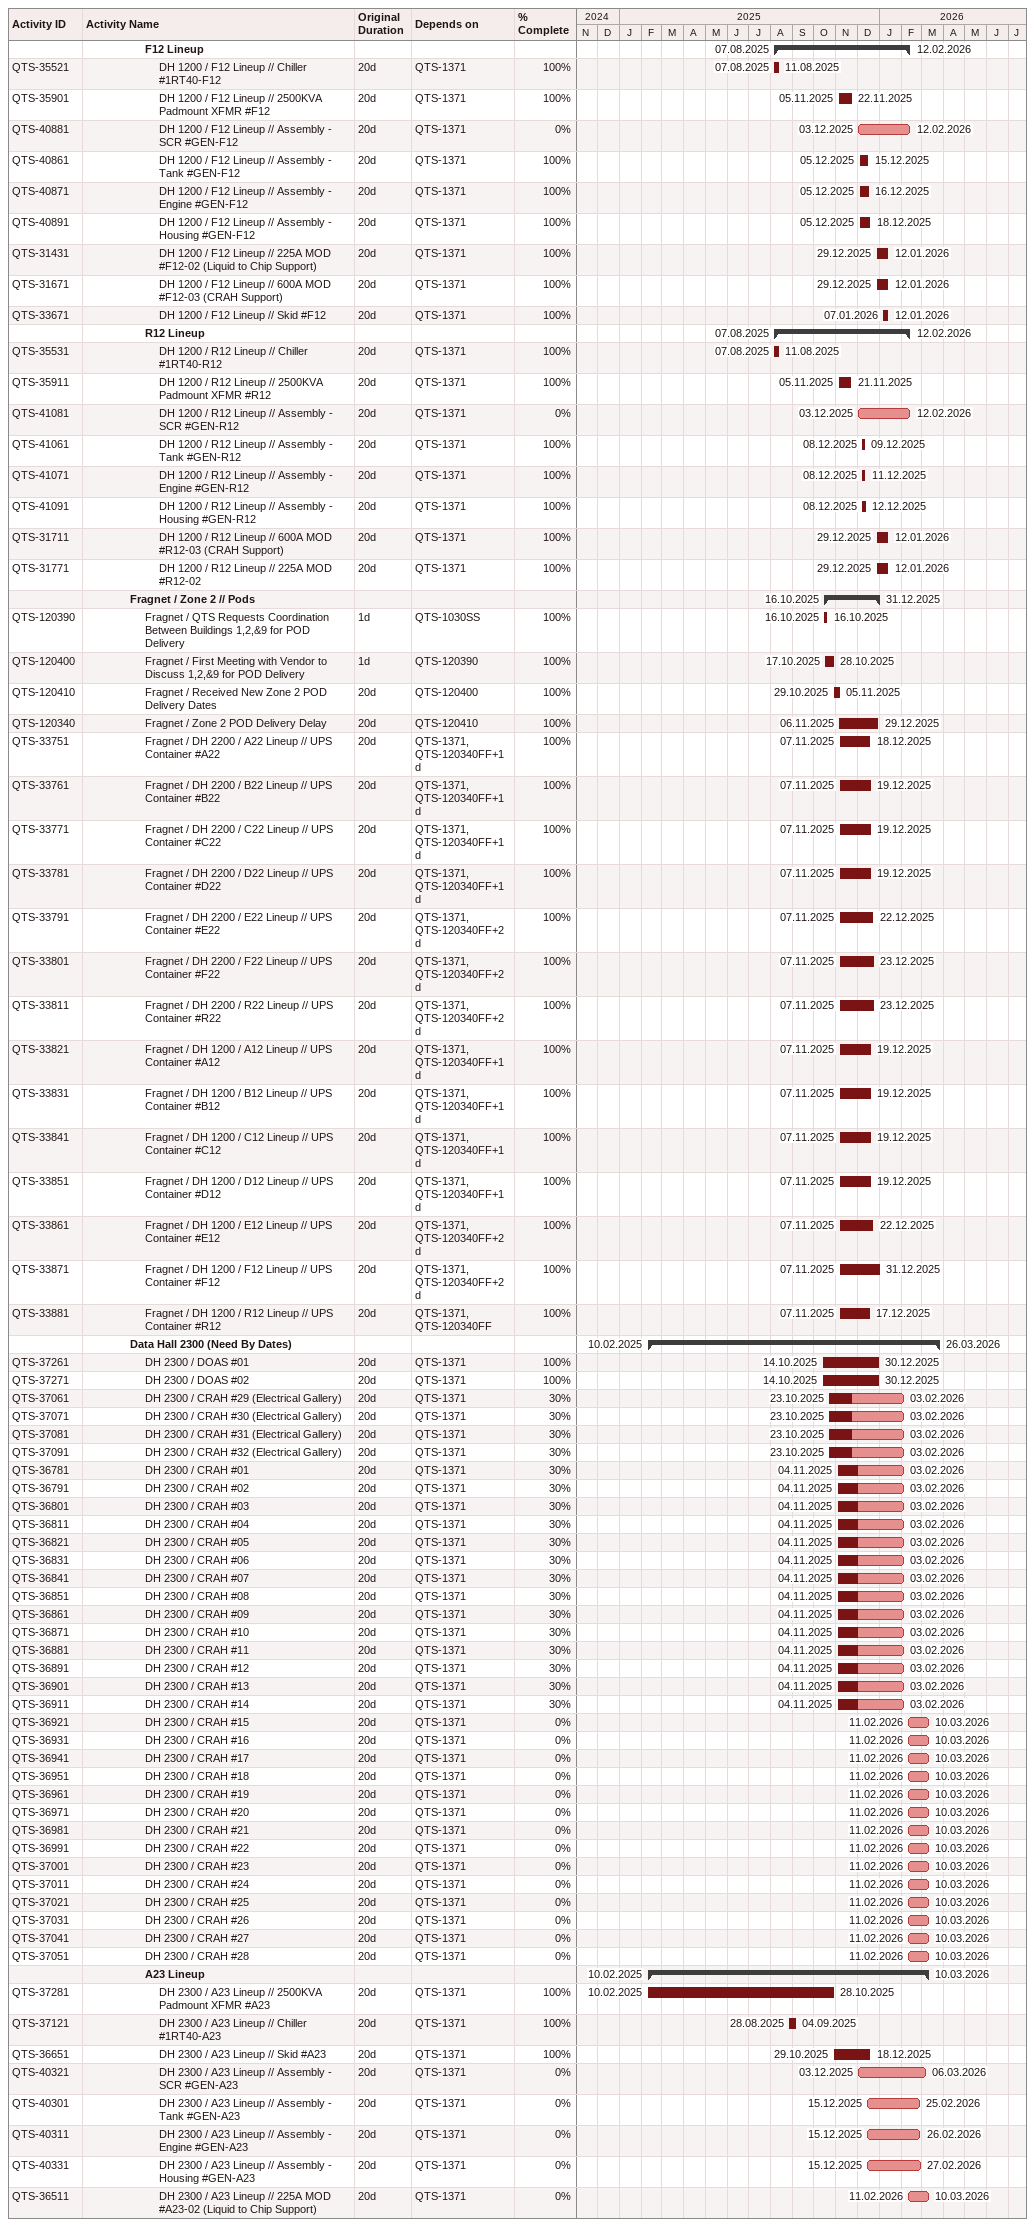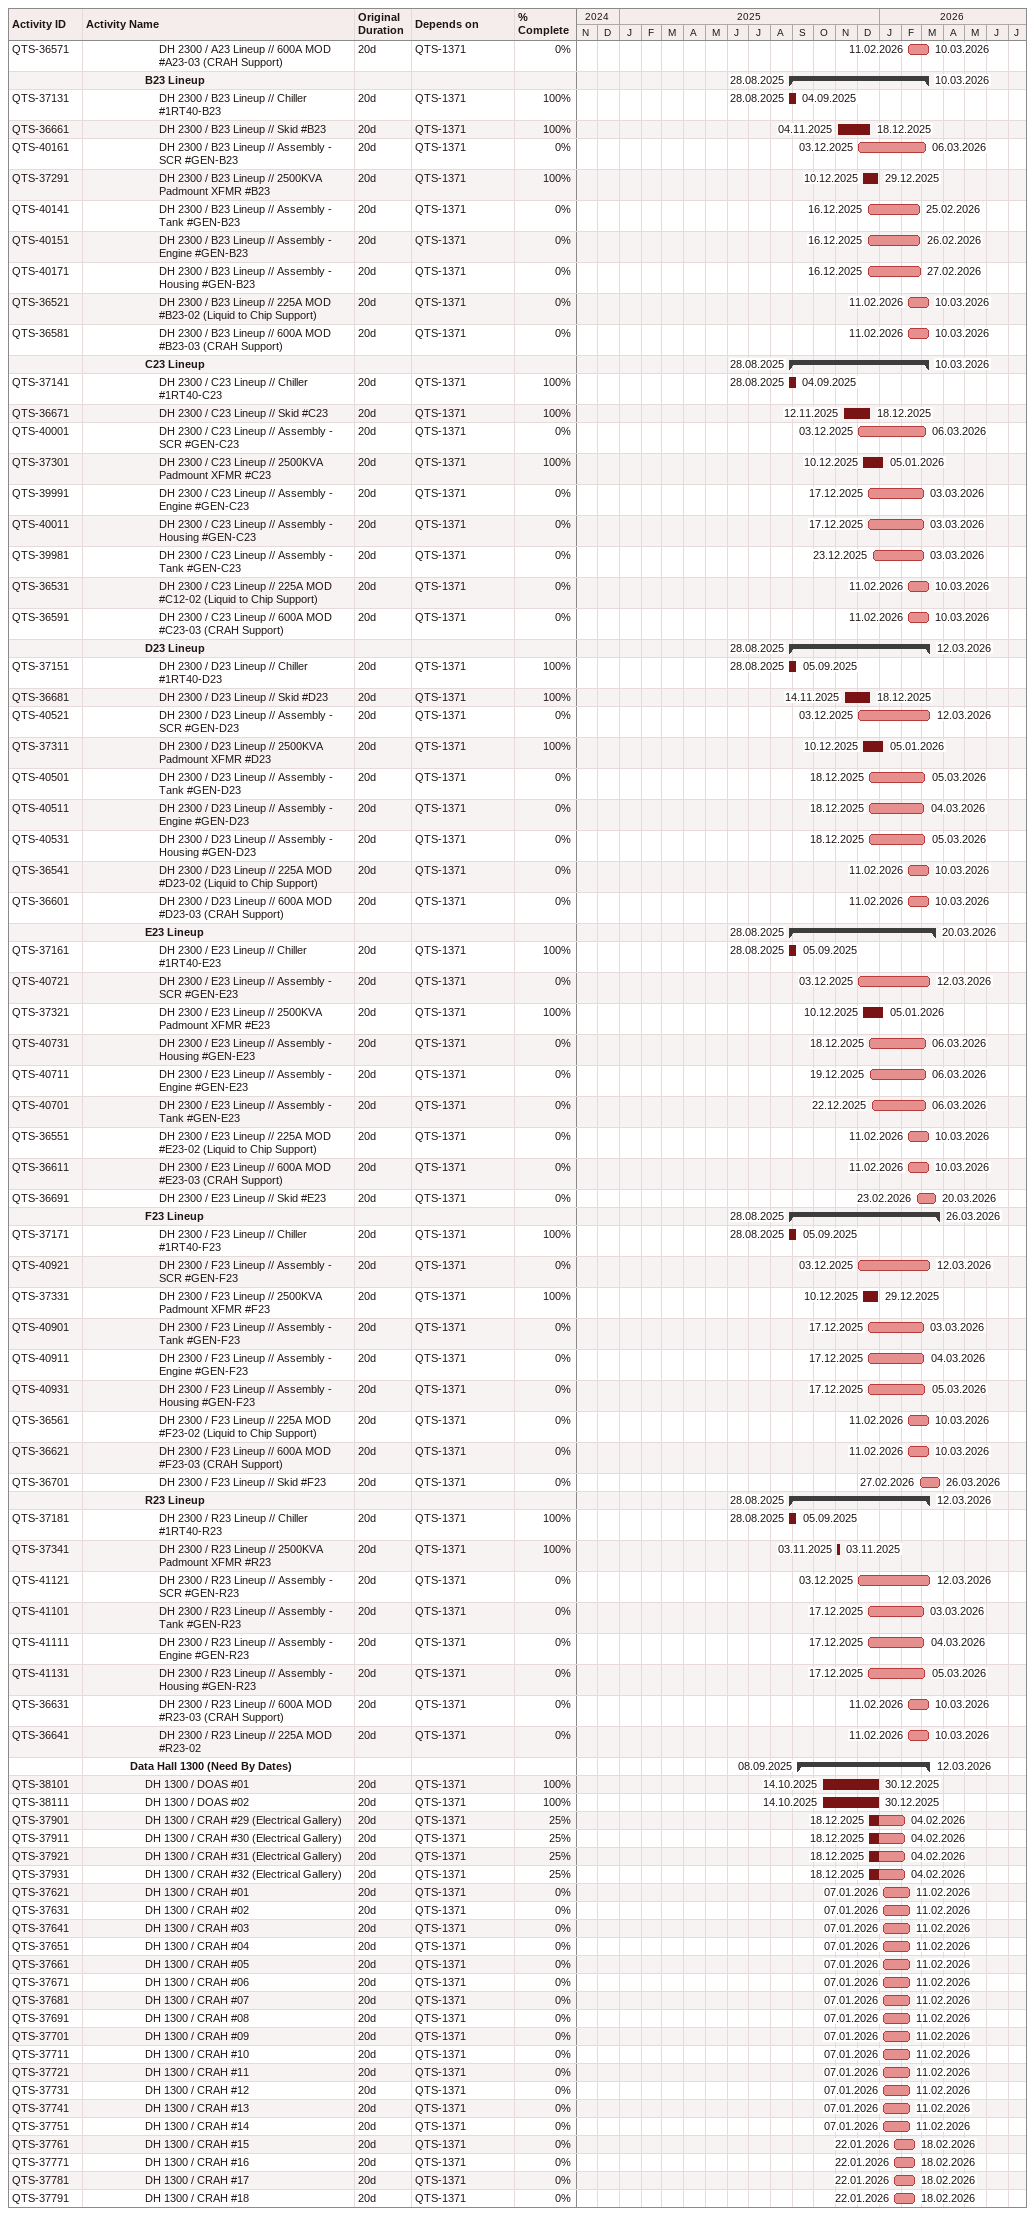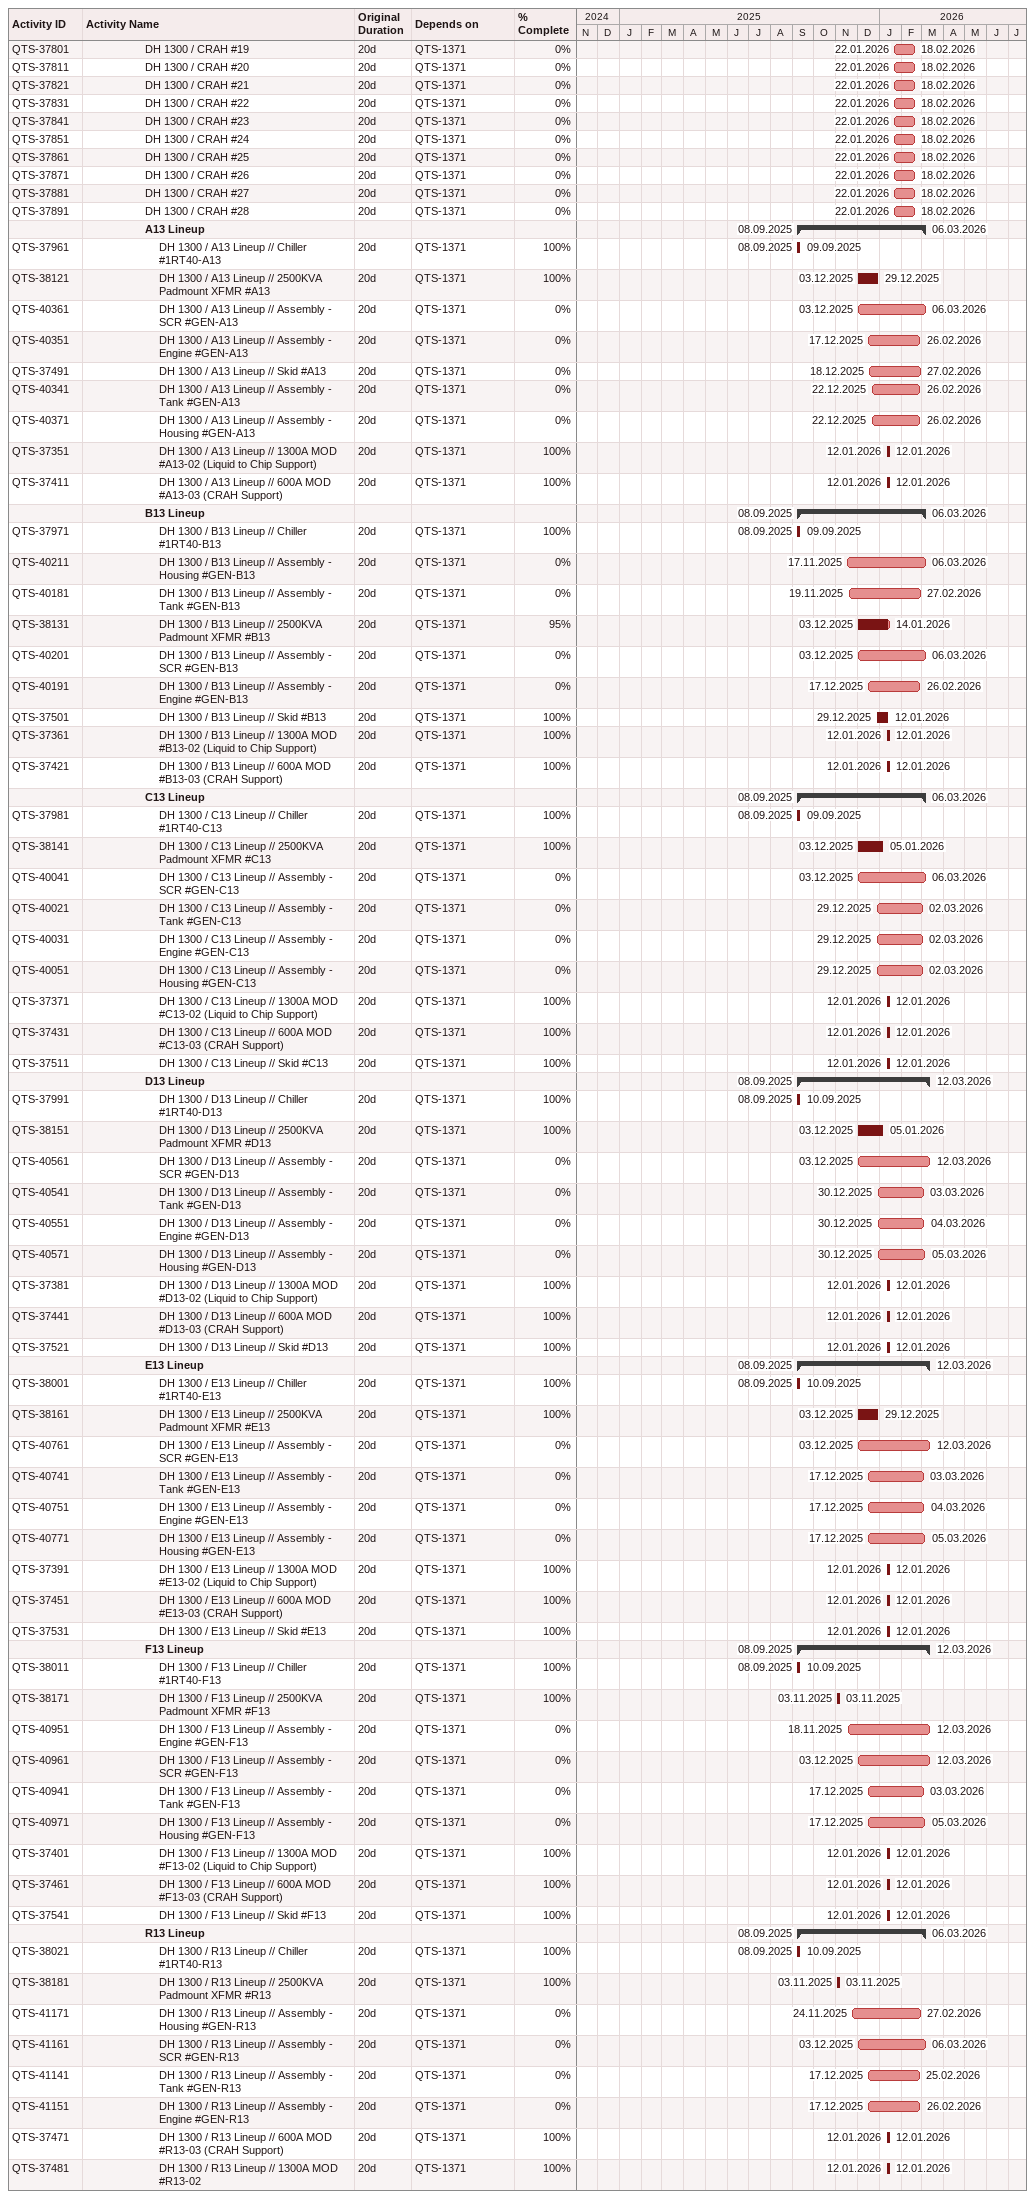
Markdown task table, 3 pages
| ID | Level | Task | Original duration | Start | Finish | Predecessors | % complete |
|---|---|---|---|---|---|---|---|
|  | 5 | **F12 Lineup** |  | 2025-08-07 | 2026-02-12 |  |  |
| QTS-35521 | 6 | DH 1200 / F12 Lineup // Chiller #1RT40-F12 | 20d | 2025-08-07 | 2025-08-11 | QTS-1371 | 100 |
| QTS-35901 | 6 | DH 1200 / F12 Lineup // 2500KVA Padmount XFMR #F12 | 20d | 2025-11-05 | 2025-11-22 | QTS-1371 | 100 |
| QTS-40881 | 6 | DH 1200 / F12 Lineup // Assembly - SCR #GEN-F12 | 20d | 2025-12-03 | 2026-02-12 | QTS-1371 | 0 |
| QTS-40861 | 6 | DH 1200 / F12 Lineup // Assembly - Tank #GEN-F12 | 20d | 2025-12-05 | 2025-12-15 | QTS-1371 | 100 |
| QTS-40871 | 6 | DH 1200 / F12 Lineup // Assembly - Engine #GEN-F12 | 20d | 2025-12-05 | 2025-12-16 | QTS-1371 | 100 |
| QTS-40891 | 6 | DH 1200 / F12 Lineup // Assembly - Housing #GEN-F12 | 20d | 2025-12-05 | 2025-12-18 | QTS-1371 | 100 |
| QTS-31431 | 6 | DH 1200 / F12 Lineup // 225A MOD #F12-02 (Liquid to Chip Support) | 20d | 2025-12-29 | 2026-01-12 | QTS-1371 | 100 |
| QTS-31671 | 6 | DH 1200 / F12 Lineup // 600A MOD #F12-03 (CRAH Support) | 20d | 2025-12-29 | 2026-01-12 | QTS-1371 | 100 |
| QTS-33671 | 6 | DH 1200 / F12 Lineup // Skid #F12 | 20d | 2026-01-07 | 2026-01-12 | QTS-1371 | 100 |
|  | 5 | **R12 Lineup** |  | 2025-08-07 | 2026-02-12 |  |  |
| QTS-35531 | 6 | DH 1200 / R12 Lineup // Chiller #1RT40-R12 | 20d | 2025-08-07 | 2025-08-11 | QTS-1371 | 100 |
| QTS-35911 | 6 | DH 1200 / R12 Lineup // 2500KVA Padmount XFMR #R12 | 20d | 2025-11-05 | 2025-11-21 | QTS-1371 | 100 |
| QTS-41081 | 6 | DH 1200 / R12 Lineup // Assembly - SCR #GEN-R12 | 20d | 2025-12-03 | 2026-02-12 | QTS-1371 | 0 |
| QTS-41061 | 6 | DH 1200 / R12 Lineup // Assembly - Tank #GEN-R12 | 20d | 2025-12-08 | 2025-12-09 | QTS-1371 | 100 |
| QTS-41071 | 6 | DH 1200 / R12 Lineup // Assembly - Engine #GEN-R12 | 20d | 2025-12-08 | 2025-12-11 | QTS-1371 | 100 |
| QTS-41091 | 6 | DH 1200 / R12 Lineup // Assembly - Housing #GEN-R12 | 20d | 2025-12-08 | 2025-12-12 | QTS-1371 | 100 |
| QTS-31711 | 6 | DH 1200 / R12 Lineup // 600A MOD #R12-03 (CRAH Support) | 20d | 2025-12-29 | 2026-01-12 | QTS-1371 | 100 |
| QTS-31771 | 6 | DH 1200 / R12 Lineup // 225A MOD #R12-02 | 20d | 2025-12-29 | 2026-01-12 | QTS-1371 | 100 |
|  | 4 | **Fragnet / Zone 2 // Pods** |  | 2025-10-16 | 2025-12-31 |  |  |
| QTS-120390 | 5 | Fragnet / QTS Requests Coordination Between Buildings 1,2,&9 for POD Delivery | 1d | 2025-10-16 | 2025-10-16 | QTS-1030SS | 100 |
| QTS-120400 | 5 | Fragnet / First Meeting with Vendor to Discuss 1,2,&9 for POD Delivery | 1d | 2025-10-17 | 2025-10-28 | QTS-120390 | 100 |
| QTS-120410 | 5 | Fragnet / Received New Zone 2 POD Delivery Dates | 20d | 2025-10-29 | 2025-11-05 | QTS-120400 | 100 |
| QTS-120340 | 5 | Fragnet / Zone 2 POD Delivery Delay | 20d | 2025-11-06 | 2025-12-29 | QTS-120410 | 100 |
| QTS-33751 | 5 | Fragnet / DH 2200 / A22 Lineup // UPS Container #A22 | 20d | 2025-11-07 | 2025-12-18 | QTS-1371, QTS-120340FF+1d | 100 |
| QTS-33761 | 5 | Fragnet / DH 2200 / B22 Lineup // UPS Container #B22 | 20d | 2025-11-07 | 2025-12-19 | QTS-1371, QTS-120340FF+1d | 100 |
| QTS-33771 | 5 | Fragnet / DH 2200 / C22 Lineup // UPS Container #C22 | 20d | 2025-11-07 | 2025-12-19 | QTS-1371, QTS-120340FF+1d | 100 |
| QTS-33781 | 5 | Fragnet / DH 2200 / D22 Lineup // UPS Container #D22 | 20d | 2025-11-07 | 2025-12-19 | QTS-1371, QTS-120340FF+1d | 100 |
| QTS-33791 | 5 | Fragnet / DH 2200 / E22 Lineup // UPS Container #E22 | 20d | 2025-11-07 | 2025-12-22 | QTS-1371, QTS-120340FF+2d | 100 |
| QTS-33801 | 5 | Fragnet / DH 2200 / F22 Lineup // UPS Container #F22 | 20d | 2025-11-07 | 2025-12-23 | QTS-1371, QTS-120340FF+2d | 100 |
| QTS-33811 | 5 | Fragnet / DH 2200 / R22 Lineup // UPS Container #R22 | 20d | 2025-11-07 | 2025-12-23 | QTS-1371, QTS-120340FF+2d | 100 |
| QTS-33821 | 5 | Fragnet / DH 1200 / A12 Lineup // UPS Container #A12 | 20d | 2025-11-07 | 2025-12-19 | QTS-1371, QTS-120340FF+1d | 100 |
| QTS-33831 | 5 | Fragnet / DH 1200 / B12 Lineup // UPS Container #B12 | 20d | 2025-11-07 | 2025-12-19 | QTS-1371, QTS-120340FF+1d | 100 |
| QTS-33841 | 5 | Fragnet / DH 1200 / C12 Lineup // UPS Container #C12 | 20d | 2025-11-07 | 2025-12-19 | QTS-1371, QTS-120340FF+1d | 100 |
| QTS-33851 | 5 | Fragnet / DH 1200 / D12 Lineup // UPS Container #D12 | 20d | 2025-11-07 | 2025-12-19 | QTS-1371, QTS-120340FF+1d | 100 |
| QTS-33861 | 5 | Fragnet / DH 1200 / E12 Lineup // UPS Container #E12 | 20d | 2025-11-07 | 2025-12-22 | QTS-1371, QTS-120340FF+2d | 100 |
| QTS-33871 | 5 | Fragnet / DH 1200 / F12 Lineup // UPS Container #F12 | 20d | 2025-11-07 | 2025-12-31 | QTS-1371, QTS-120340FF+2d | 100 |
| QTS-33881 | 5 | Fragnet / DH 1200 / R12 Lineup // UPS Container #R12 | 20d | 2025-11-07 | 2025-12-17 | QTS-1371, QTS-120340FF | 100 |
|  | 4 | **Data Hall 2300 (Need By Dates)** |  | 2025-02-10 | 2026-03-26 |  |  |
| QTS-37261 | 5 | DH 2300 / DOAS #01 | 20d | 2025-10-14 | 2025-12-30 | QTS-1371 | 100 |
| QTS-37271 | 5 | DH 2300 / DOAS #02 | 20d | 2025-10-14 | 2025-12-30 | QTS-1371 | 100 |
| QTS-37061 | 5 | DH 2300 / CRAH #29 (Electrical Gallery) | 20d | 2025-10-23 | 2026-02-03 | QTS-1371 | 30 |
| QTS-37071 | 5 | DH 2300 / CRAH #30 (Electrical Gallery) | 20d | 2025-10-23 | 2026-02-03 | QTS-1371 | 30 |
| QTS-37081 | 5 | DH 2300 / CRAH #31 (Electrical Gallery) | 20d | 2025-10-23 | 2026-02-03 | QTS-1371 | 30 |
| QTS-37091 | 5 | DH 2300 / CRAH #32 (Electrical Gallery) | 20d | 2025-10-23 | 2026-02-03 | QTS-1371 | 30 |
| QTS-36781 | 5 | DH 2300 / CRAH #01 | 20d | 2025-11-04 | 2026-02-03 | QTS-1371 | 30 |
| QTS-36791 | 5 | DH 2300 / CRAH #02 | 20d | 2025-11-04 | 2026-02-03 | QTS-1371 | 30 |
| QTS-36801 | 5 | DH 2300 / CRAH #03 | 20d | 2025-11-04 | 2026-02-03 | QTS-1371 | 30 |
| QTS-36811 | 5 | DH 2300 / CRAH #04 | 20d | 2025-11-04 | 2026-02-03 | QTS-1371 | 30 |
| QTS-36821 | 5 | DH 2300 / CRAH #05 | 20d | 2025-11-04 | 2026-02-03 | QTS-1371 | 30 |
| QTS-36831 | 5 | DH 2300 / CRAH #06 | 20d | 2025-11-04 | 2026-02-03 | QTS-1371 | 30 |
| QTS-36841 | 5 | DH 2300 / CRAH #07 | 20d | 2025-11-04 | 2026-02-03 | QTS-1371 | 30 |
| QTS-36851 | 5 | DH 2300 / CRAH #08 | 20d | 2025-11-04 | 2026-02-03 | QTS-1371 | 30 |
| QTS-36861 | 5 | DH 2300 / CRAH #09 | 20d | 2025-11-04 | 2026-02-03 | QTS-1371 | 30 |
| QTS-36871 | 5 | DH 2300 / CRAH #10 | 20d | 2025-11-04 | 2026-02-03 | QTS-1371 | 30 |
| QTS-36881 | 5 | DH 2300 / CRAH #11 | 20d | 2025-11-04 | 2026-02-03 | QTS-1371 | 30 |
| QTS-36891 | 5 | DH 2300 / CRAH #12 | 20d | 2025-11-04 | 2026-02-03 | QTS-1371 | 30 |
| QTS-36901 | 5 | DH 2300 / CRAH #13 | 20d | 2025-11-04 | 2026-02-03 | QTS-1371 | 30 |
| QTS-36911 | 5 | DH 2300 / CRAH #14 | 20d | 2025-11-04 | 2026-02-03 | QTS-1371 | 30 |
| QTS-36921 | 5 | DH 2300 / CRAH #15 | 20d | 2026-02-11 | 2026-03-10 | QTS-1371 | 0 |
| QTS-36931 | 5 | DH 2300 / CRAH #16 | 20d | 2026-02-11 | 2026-03-10 | QTS-1371 | 0 |
| QTS-36941 | 5 | DH 2300 / CRAH #17 | 20d | 2026-02-11 | 2026-03-10 | QTS-1371 | 0 |
| QTS-36951 | 5 | DH 2300 / CRAH #18 | 20d | 2026-02-11 | 2026-03-10 | QTS-1371 | 0 |
| QTS-36961 | 5 | DH 2300 / CRAH #19 | 20d | 2026-02-11 | 2026-03-10 | QTS-1371 | 0 |
| QTS-36971 | 5 | DH 2300 / CRAH #20 | 20d | 2026-02-11 | 2026-03-10 | QTS-1371 | 0 |
| QTS-36981 | 5 | DH 2300 / CRAH #21 | 20d | 2026-02-11 | 2026-03-10 | QTS-1371 | 0 |
| QTS-36991 | 5 | DH 2300 / CRAH #22 | 20d | 2026-02-11 | 2026-03-10 | QTS-1371 | 0 |
| QTS-37001 | 5 | DH 2300 / CRAH #23 | 20d | 2026-02-11 | 2026-03-10 | QTS-1371 | 0 |
| QTS-37011 | 5 | DH 2300 / CRAH #24 | 20d | 2026-02-11 | 2026-03-10 | QTS-1371 | 0 |
| QTS-37021 | 5 | DH 2300 / CRAH #25 | 20d | 2026-02-11 | 2026-03-10 | QTS-1371 | 0 |
| QTS-37031 | 5 | DH 2300 / CRAH #26 | 20d | 2026-02-11 | 2026-03-10 | QTS-1371 | 0 |
| QTS-37041 | 5 | DH 2300 / CRAH #27 | 20d | 2026-02-11 | 2026-03-10 | QTS-1371 | 0 |
| QTS-37051 | 5 | DH 2300 / CRAH #28 | 20d | 2026-02-11 | 2026-03-10 | QTS-1371 | 0 |
|  | 5 | **A23 Lineup** |  | 2025-02-10 | 2026-03-10 |  |  |
| QTS-37281 | 6 | DH 2300 / A23 Lineup // 2500KVA Padmount XFMR #A23 | 20d | 2025-02-10 | 2025-10-28 | QTS-1371 | 100 |
| QTS-37121 | 6 | DH 2300 / A23 Lineup // Chiller #1RT40-A23 | 20d | 2025-08-28 | 2025-09-04 | QTS-1371 | 100 |
| QTS-36651 | 6 | DH 2300 / A23 Lineup // Skid #A23 | 20d | 2025-10-29 | 2025-12-18 | QTS-1371 | 100 |
| QTS-40321 | 6 | DH 2300 / A23 Lineup // Assembly - SCR #GEN-A23 | 20d | 2025-12-03 | 2026-03-06 | QTS-1371 | 0 |
| QTS-40301 | 6 | DH 2300 / A23 Lineup // Assembly - Tank #GEN-A23 | 20d | 2025-12-15 | 2026-02-25 | QTS-1371 | 0 |
| QTS-40311 | 6 | DH 2300 / A23 Lineup // Assembly - Engine #GEN-A23 | 20d | 2025-12-15 | 2026-02-26 | QTS-1371 | 0 |
| QTS-40331 | 6 | DH 2300 / A23 Lineup // Assembly - Housing #GEN-A23 | 20d | 2025-12-15 | 2026-02-27 | QTS-1371 | 0 |
| QTS-36511 | 6 | DH 2300 / A23 Lineup // 225A MOD #A23-02 (Liquid to Chip Support) | 20d | 2026-02-11 | 2026-03-10 | QTS-1371 | 0 |
| QTS-36571 | 6 | DH 2300 / A23 Lineup // 600A MOD #A23-03 (CRAH Support) | 20d | 2026-02-11 | 2026-03-10 | QTS-1371 | 0 |
|  | 5 | **B23 Lineup** |  | 2025-08-28 | 2026-03-10 |  |  |
| QTS-37131 | 6 | DH 2300 / B23 Lineup // Chiller #1RT40-B23 | 20d | 2025-08-28 | 2025-09-04 | QTS-1371 | 100 |
| QTS-36661 | 6 | DH 2300 / B23 Lineup // Skid #B23 | 20d | 2025-11-04 | 2025-12-18 | QTS-1371 | 100 |
| QTS-40161 | 6 | DH 2300 / B23 Lineup // Assembly - SCR #GEN-B23 | 20d | 2025-12-03 | 2026-03-06 | QTS-1371 | 0 |
| QTS-37291 | 6 | DH 2300 / B23 Lineup // 2500KVA Padmount XFMR #B23 | 20d | 2025-12-10 | 2025-12-29 | QTS-1371 | 100 |
| QTS-40141 | 6 | DH 2300 / B23 Lineup // Assembly - Tank #GEN-B23 | 20d | 2025-12-16 | 2026-02-25 | QTS-1371 | 0 |
| QTS-40151 | 6 | DH 2300 / B23 Lineup // Assembly - Engine #GEN-B23 | 20d | 2025-12-16 | 2026-02-26 | QTS-1371 | 0 |
| QTS-40171 | 6 | DH 2300 / B23 Lineup // Assembly - Housing #GEN-B23 | 20d | 2025-12-16 | 2026-02-27 | QTS-1371 | 0 |
| QTS-36521 | 6 | DH 2300 / B23 Lineup // 225A MOD #B23-02 (Liquid to Chip Support) | 20d | 2026-02-11 | 2026-03-10 | QTS-1371 | 0 |
| QTS-36581 | 6 | DH 2300 / B23 Lineup // 600A MOD #B23-03 (CRAH Support) | 20d | 2026-02-11 | 2026-03-10 | QTS-1371 | 0 |
|  | 5 | **C23 Lineup** |  | 2025-08-28 | 2026-03-10 |  |  |
| QTS-37141 | 6 | DH 2300 / C23 Lineup // Chiller #1RT40-C23 | 20d | 2025-08-28 | 2025-09-04 | QTS-1371 | 100 |
| QTS-36671 | 6 | DH 2300 / C23 Lineup // Skid #C23 | 20d | 2025-11-12 | 2025-12-18 | QTS-1371 | 100 |
| QTS-40001 | 6 | DH 2300 / C23 Lineup // Assembly - SCR #GEN-C23 | 20d | 2025-12-03 | 2026-03-06 | QTS-1371 | 0 |
| QTS-37301 | 6 | DH 2300 / C23 Lineup // 2500KVA Padmount XFMR #C23 | 20d | 2025-12-10 | 2026-01-05 | QTS-1371 | 100 |
| QTS-39991 | 6 | DH 2300 / C23 Lineup // Assembly - Engine #GEN-C23 | 20d | 2025-12-17 | 2026-03-03 | QTS-1371 | 0 |
| QTS-40011 | 6 | DH 2300 / C23 Lineup // Assembly - Housing #GEN-C23 | 20d | 2025-12-17 | 2026-03-03 | QTS-1371 | 0 |
| QTS-39981 | 6 | DH 2300 / C23 Lineup // Assembly - Tank #GEN-C23 | 20d | 2025-12-23 | 2026-03-03 | QTS-1371 | 0 |
| QTS-36531 | 6 | DH 2300 / C23 Lineup // 225A MOD #C12-02 (Liquid to Chip Support) | 20d | 2026-02-11 | 2026-03-10 | QTS-1371 | 0 |
| QTS-36591 | 6 | DH 2300 / C23 Lineup // 600A MOD #C23-03 (CRAH Support) | 20d | 2026-02-11 | 2026-03-10 | QTS-1371 | 0 |
|  | 5 | **D23 Lineup** |  | 2025-08-28 | 2026-03-12 |  |  |
| QTS-37151 | 6 | DH 2300 / D23 Lineup // Chiller #1RT40-D23 | 20d | 2025-08-28 | 2025-09-05 | QTS-1371 | 100 |
| QTS-36681 | 6 | DH 2300 / D23 Lineup // Skid #D23 | 20d | 2025-11-14 | 2025-12-18 | QTS-1371 | 100 |
| QTS-40521 | 6 | DH 2300 / D23 Lineup // Assembly - SCR #GEN-D23 | 20d | 2025-12-03 | 2026-03-12 | QTS-1371 | 0 |
| QTS-37311 | 6 | DH 2300 / D23 Lineup // 2500KVA Padmount XFMR #D23 | 20d | 2025-12-10 | 2026-01-05 | QTS-1371 | 100 |
| QTS-40501 | 6 | DH 2300 / D23 Lineup // Assembly - Tank #GEN-D23 | 20d | 2025-12-18 | 2026-03-05 | QTS-1371 | 0 |
| QTS-40511 | 6 | DH 2300 / D23 Lineup // Assembly - Engine #GEN-D23 | 20d | 2025-12-18 | 2026-03-04 | QTS-1371 | 0 |
| QTS-40531 | 6 | DH 2300 / D23 Lineup // Assembly - Housing #GEN-D23 | 20d | 2025-12-18 | 2026-03-05 | QTS-1371 | 0 |
| QTS-36541 | 6 | DH 2300 / D23 Lineup // 225A MOD #D23-02 (Liquid to Chip Support) | 20d | 2026-02-11 | 2026-03-10 | QTS-1371 | 0 |
| QTS-36601 | 6 | DH 2300 / D23 Lineup // 600A MOD #D23-03 (CRAH Support) | 20d | 2026-02-11 | 2026-03-10 | QTS-1371 | 0 |
|  | 5 | **E23 Lineup** |  | 2025-08-28 | 2026-03-20 |  |  |
| QTS-37161 | 6 | DH 2300 / E23 Lineup // Chiller #1RT40-E23 | 20d | 2025-08-28 | 2025-09-05 | QTS-1371 | 100 |
| QTS-40721 | 6 | DH 2300 / E23 Lineup // Assembly - SCR #GEN-E23 | 20d | 2025-12-03 | 2026-03-12 | QTS-1371 | 0 |
| QTS-37321 | 6 | DH 2300 / E23 Lineup // 2500KVA Padmount XFMR #E23 | 20d | 2025-12-10 | 2026-01-05 | QTS-1371 | 100 |
| QTS-40731 | 6 | DH 2300 / E23 Lineup // Assembly - Housing #GEN-E23 | 20d | 2025-12-18 | 2026-03-06 | QTS-1371 | 0 |
| QTS-40711 | 6 | DH 2300 / E23 Lineup // Assembly - Engine #GEN-E23 | 20d | 2025-12-19 | 2026-03-06 | QTS-1371 | 0 |
| QTS-40701 | 6 | DH 2300 / E23 Lineup // Assembly - Tank #GEN-E23 | 20d | 2025-12-22 | 2026-03-06 | QTS-1371 | 0 |
| QTS-36551 | 6 | DH 2300 / E23 Lineup // 225A MOD #E23-02 (Liquid to Chip Support) | 20d | 2026-02-11 | 2026-03-10 | QTS-1371 | 0 |
| QTS-36611 | 6 | DH 2300 / E23 Lineup // 600A MOD #E23-03 (CRAH Support) | 20d | 2026-02-11 | 2026-03-10 | QTS-1371 | 0 |
| QTS-36691 | 6 | DH 2300 / E23 Lineup // Skid #E23 | 20d | 2026-02-23 | 2026-03-20 | QTS-1371 | 0 |
|  | 5 | **F23 Lineup** |  | 2025-08-28 | 2026-03-26 |  |  |
| QTS-37171 | 6 | DH 2300 / F23 Lineup // Chiller #1RT40-F23 | 20d | 2025-08-28 | 2025-09-05 | QTS-1371 | 100 |
| QTS-40921 | 6 | DH 2300 / F23 Lineup // Assembly - SCR #GEN-F23 | 20d | 2025-12-03 | 2026-03-12 | QTS-1371 | 0 |
| QTS-37331 | 6 | DH 2300 / F23 Lineup // 2500KVA Padmount XFMR #F23 | 20d | 2025-12-10 | 2025-12-29 | QTS-1371 | 100 |
| QTS-40901 | 6 | DH 2300 / F23 Lineup // Assembly - Tank #GEN-F23 | 20d | 2025-12-17 | 2026-03-03 | QTS-1371 | 0 |
| QTS-40911 | 6 | DH 2300 / F23 Lineup // Assembly - Engine #GEN-F23 | 20d | 2025-12-17 | 2026-03-04 | QTS-1371 | 0 |
| QTS-40931 | 6 | DH 2300 / F23 Lineup // Assembly - Housing #GEN-F23 | 20d | 2025-12-17 | 2026-03-05 | QTS-1371 | 0 |
| QTS-36561 | 6 | DH 2300 / F23 Lineup // 225A MOD #F23-02 (Liquid to Chip Support) | 20d | 2026-02-11 | 2026-03-10 | QTS-1371 | 0 |
| QTS-36621 | 6 | DH 2300 / F23 Lineup // 600A MOD #F23-03 (CRAH Support) | 20d | 2026-02-11 | 2026-03-10 | QTS-1371 | 0 |
| QTS-36701 | 6 | DH 2300 / F23 Lineup // Skid #F23 | 20d | 2026-02-27 | 2026-03-26 | QTS-1371 | 0 |
|  | 5 | **R23 Lineup** |  | 2025-08-28 | 2026-03-12 |  |  |
| QTS-37181 | 6 | DH 2300 / R23 Lineup // Chiller #1RT40-R23 | 20d | 2025-08-28 | 2025-09-05 | QTS-1371 | 100 |
| QTS-37341 | 6 | DH 2300 / R23 Lineup // 2500KVA Padmount XFMR #R23 | 20d | 2025-11-03 | 2025-11-03 | QTS-1371 | 100 |
| QTS-41121 | 6 | DH 2300 / R23 Lineup // Assembly - SCR #GEN-R23 | 20d | 2025-12-03 | 2026-03-12 | QTS-1371 | 0 |
| QTS-41101 | 6 | DH 2300 / R23 Lineup // Assembly - Tank #GEN-R23 | 20d | 2025-12-17 | 2026-03-03 | QTS-1371 | 0 |
| QTS-41111 | 6 | DH 2300 / R23 Lineup // Assembly - Engine #GEN-R23 | 20d | 2025-12-17 | 2026-03-04 | QTS-1371 | 0 |
| QTS-41131 | 6 | DH 2300 / R23 Lineup // Assembly - Housing #GEN-R23 | 20d | 2025-12-17 | 2026-03-05 | QTS-1371 | 0 |
| QTS-36631 | 6 | DH 2300 / R23 Lineup // 600A MOD #R23-03 (CRAH Support) | 20d | 2026-02-11 | 2026-03-10 | QTS-1371 | 0 |
| QTS-36641 | 6 | DH 2300 / R23 Lineup // 225A MOD #R23-02 | 20d | 2026-02-11 | 2026-03-10 | QTS-1371 | 0 |
|  | 4 | **Data Hall 1300 (Need By Dates)** |  | 2025-09-08 | 2026-03-12 |  |  |
| QTS-38101 | 5 | DH 1300 / DOAS #01 | 20d | 2025-10-14 | 2025-12-30 | QTS-1371 | 100 |
| QTS-38111 | 5 | DH 1300 / DOAS #02 | 20d | 2025-10-14 | 2025-12-30 | QTS-1371 | 100 |
| QTS-37901 | 5 | DH 1300 / CRAH #29 (Electrical Gallery) | 20d | 2025-12-18 | 2026-02-04 | QTS-1371 | 25 |
| QTS-37911 | 5 | DH 1300 / CRAH #30 (Electrical Gallery) | 20d | 2025-12-18 | 2026-02-04 | QTS-1371 | 25 |
| QTS-37921 | 5 | DH 1300 / CRAH #31 (Electrical Gallery) | 20d | 2025-12-18 | 2026-02-04 | QTS-1371 | 25 |
| QTS-37931 | 5 | DH 1300 / CRAH #32 (Electrical Gallery) | 20d | 2025-12-18 | 2026-02-04 | QTS-1371 | 25 |
| QTS-37621 | 5 | DH 1300 / CRAH #01 | 20d | 2026-01-07 | 2026-02-11 | QTS-1371 | 0 |
| QTS-37631 | 5 | DH 1300 / CRAH #02 | 20d | 2026-01-07 | 2026-02-11 | QTS-1371 | 0 |
| QTS-37641 | 5 | DH 1300 / CRAH #03 | 20d | 2026-01-07 | 2026-02-11 | QTS-1371 | 0 |
| QTS-37651 | 5 | DH 1300 / CRAH #04 | 20d | 2026-01-07 | 2026-02-11 | QTS-1371 | 0 |
| QTS-37661 | 5 | DH 1300 / CRAH #05 | 20d | 2026-01-07 | 2026-02-11 | QTS-1371 | 0 |
| QTS-37671 | 5 | DH 1300 / CRAH #06 | 20d | 2026-01-07 | 2026-02-11 | QTS-1371 | 0 |
| QTS-37681 | 5 | DH 1300 / CRAH #07 | 20d | 2026-01-07 | 2026-02-11 | QTS-1371 | 0 |
| QTS-37691 | 5 | DH 1300 / CRAH #08 | 20d | 2026-01-07 | 2026-02-11 | QTS-1371 | 0 |
| QTS-37701 | 5 | DH 1300 / CRAH #09 | 20d | 2026-01-07 | 2026-02-11 | QTS-1371 | 0 |
| QTS-37711 | 5 | DH 1300 / CRAH #10 | 20d | 2026-01-07 | 2026-02-11 | QTS-1371 | 0 |
| QTS-37721 | 5 | DH 1300 / CRAH #11 | 20d | 2026-01-07 | 2026-02-11 | QTS-1371 | 0 |
| QTS-37731 | 5 | DH 1300 / CRAH #12 | 20d | 2026-01-07 | 2026-02-11 | QTS-1371 | 0 |
| QTS-37741 | 5 | DH 1300 / CRAH #13 | 20d | 2026-01-07 | 2026-02-11 | QTS-1371 | 0 |
| QTS-37751 | 5 | DH 1300 / CRAH #14 | 20d | 2026-01-07 | 2026-02-11 | QTS-1371 | 0 |
| QTS-37761 | 5 | DH 1300 / CRAH #15 | 20d | 2026-01-22 | 2026-02-18 | QTS-1371 | 0 |
| QTS-37771 | 5 | DH 1300 / CRAH #16 | 20d | 2026-01-22 | 2026-02-18 | QTS-1371 | 0 |
| QTS-37781 | 5 | DH 1300 / CRAH #17 | 20d | 2026-01-22 | 2026-02-18 | QTS-1371 | 0 |
| QTS-37791 | 5 | DH 1300 / CRAH #18 | 20d | 2026-01-22 | 2026-02-18 | QTS-1371 | 0 |
| QTS-37801 | 5 | DH 1300 / CRAH #19 | 20d | 2026-01-22 | 2026-02-18 | QTS-1371 | 0 |
| QTS-37811 | 5 | DH 1300 / CRAH #20 | 20d | 2026-01-22 | 2026-02-18 | QTS-1371 | 0 |
| QTS-37821 | 5 | DH 1300 / CRAH #21 | 20d | 2026-01-22 | 2026-02-18 | QTS-1371 | 0 |
| QTS-37831 | 5 | DH 1300 / CRAH #22 | 20d | 2026-01-22 | 2026-02-18 | QTS-1371 | 0 |
| QTS-37841 | 5 | DH 1300 / CRAH #23 | 20d | 2026-01-22 | 2026-02-18 | QTS-1371 | 0 |
| QTS-37851 | 5 | DH 1300 / CRAH #24 | 20d | 2026-01-22 | 2026-02-18 | QTS-1371 | 0 |
| QTS-37861 | 5 | DH 1300 / CRAH #25 | 20d | 2026-01-22 | 2026-02-18 | QTS-1371 | 0 |
| QTS-37871 | 5 | DH 1300 / CRAH #26 | 20d | 2026-01-22 | 2026-02-18 | QTS-1371 | 0 |
| QTS-37881 | 5 | DH 1300 / CRAH #27 | 20d | 2026-01-22 | 2026-02-18 | QTS-1371 | 0 |
| QTS-37891 | 5 | DH 1300 / CRAH #28 | 20d | 2026-01-22 | 2026-02-18 | QTS-1371 | 0 |
|  | 5 | **A13 Lineup** |  | 2025-09-08 | 2026-03-06 |  |  |
| QTS-37961 | 6 | DH 1300 / A13 Lineup // Chiller #1RT40-A13 | 20d | 2025-09-08 | 2025-09-09 | QTS-1371 | 100 |
| QTS-38121 | 6 | DH 1300 / A13 Lineup // 2500KVA Padmount XFMR #A13 | 20d | 2025-12-03 | 2025-12-29 | QTS-1371 | 100 |
| QTS-40361 | 6 | DH 1300 / A13 Lineup // Assembly - SCR #GEN-A13 | 20d | 2025-12-03 | 2026-03-06 | QTS-1371 | 0 |
| QTS-40351 | 6 | DH 1300 / A13 Lineup // Assembly - Engine #GEN-A13 | 20d | 2025-12-17 | 2026-02-26 | QTS-1371 | 0 |
| QTS-37491 | 6 | DH 1300 / A13 Lineup // Skid #A13 | 20d | 2025-12-18 | 2026-02-27 | QTS-1371 | 0 |
| QTS-40341 | 6 | DH 1300 / A13 Lineup // Assembly - Tank #GEN-A13 | 20d | 2025-12-22 | 2026-02-26 | QTS-1371 | 0 |
| QTS-40371 | 6 | DH 1300 / A13 Lineup // Assembly - Housing #GEN-A13 | 20d | 2025-12-22 | 2026-02-26 | QTS-1371 | 0 |
| QTS-37351 | 6 | DH 1300 / A13 Lineup // 1300A MOD #A13-02 (Liquid to Chip Support) | 20d | 2026-01-12 | 2026-01-12 | QTS-1371 | 100 |
| QTS-37411 | 6 | DH 1300 / A13 Lineup // 600A MOD #A13-03 (CRAH Support) | 20d | 2026-01-12 | 2026-01-12 | QTS-1371 | 100 |
|  | 5 | **B13 Lineup** |  | 2025-09-08 | 2026-03-06 |  |  |
| QTS-37971 | 6 | DH 1300 / B13 Lineup // Chiller #1RT40-B13 | 20d | 2025-09-08 | 2025-09-09 | QTS-1371 | 100 |
| QTS-40211 | 6 | DH 1300 / B13 Lineup // Assembly - Housing #GEN-B13 | 20d | 2025-11-17 | 2026-03-06 | QTS-1371 | 0 |
| QTS-40181 | 6 | DH 1300 / B13 Lineup // Assembly - Tank #GEN-B13 | 20d | 2025-11-19 | 2026-02-27 | QTS-1371 | 0 |
| QTS-38131 | 6 | DH 1300 / B13 Lineup // 2500KVA Padmount XFMR #B13 | 20d | 2025-12-03 | 2026-01-14 | QTS-1371 | 95 |
| QTS-40201 | 6 | DH 1300 / B13 Lineup // Assembly - SCR #GEN-B13 | 20d | 2025-12-03 | 2026-03-06 | QTS-1371 | 0 |
| QTS-40191 | 6 | DH 1300 / B13 Lineup // Assembly - Engine #GEN-B13 | 20d | 2025-12-17 | 2026-02-26 | QTS-1371 | 0 |
| QTS-37501 | 6 | DH 1300 / B13 Lineup // Skid #B13 | 20d | 2025-12-29 | 2026-01-12 | QTS-1371 | 100 |
| QTS-37361 | 6 | DH 1300 / B13 Lineup // 1300A MOD #B13-02 (Liquid to Chip Support) | 20d | 2026-01-12 | 2026-01-12 | QTS-1371 | 100 |
| QTS-37421 | 6 | DH 1300 / B13 Lineup // 600A MOD #B13-03 (CRAH Support) | 20d | 2026-01-12 | 2026-01-12 | QTS-1371 | 100 |
|  | 5 | **C13 Lineup** |  | 2025-09-08 | 2026-03-06 |  |  |
| QTS-37981 | 6 | DH 1300 / C13 Lineup // Chiller #1RT40-C13 | 20d | 2025-09-08 | 2025-09-09 | QTS-1371 | 100 |
| QTS-38141 | 6 | DH 1300 / C13 Lineup // 2500KVA Padmount XFMR #C13 | 20d | 2025-12-03 | 2026-01-05 | QTS-1371 | 100 |
| QTS-40041 | 6 | DH 1300 / C13 Lineup // Assembly - SCR #GEN-C13 | 20d | 2025-12-03 | 2026-03-06 | QTS-1371 | 0 |
| QTS-40021 | 6 | DH 1300 / C13 Lineup // Assembly - Tank #GEN-C13 | 20d | 2025-12-29 | 2026-03-02 | QTS-1371 | 0 |
| QTS-40031 | 6 | DH 1300 / C13 Lineup // Assembly - Engine #GEN-C13 | 20d | 2025-12-29 | 2026-03-02 | QTS-1371 | 0 |
| QTS-40051 | 6 | DH 1300 / C13 Lineup // Assembly - Housing #GEN-C13 | 20d | 2025-12-29 | 2026-03-02 | QTS-1371 | 0 |
| QTS-37371 | 6 | DH 1300 / C13 Lineup // 1300A MOD #C13-02 (Liquid to Chip Support) | 20d | 2026-01-12 | 2026-01-12 | QTS-1371 | 100 |
| QTS-37431 | 6 | DH 1300 / C13 Lineup // 600A MOD #C13-03 (CRAH Support) | 20d | 2026-01-12 | 2026-01-12 | QTS-1371 | 100 |
| QTS-37511 | 6 | DH 1300 / C13 Lineup // Skid #C13 | 20d | 2026-01-12 | 2026-01-12 | QTS-1371 | 100 |
|  | 5 | **D13 Lineup** |  | 2025-09-08 | 2026-03-12 |  |  |
| QTS-37991 | 6 | DH 1300 / D13 Lineup // Chiller #1RT40-D13 | 20d | 2025-09-08 | 2025-09-10 | QTS-1371 | 100 |
| QTS-38151 | 6 | DH 1300 / D13 Lineup // 2500KVA Padmount XFMR #D13 | 20d | 2025-12-03 | 2026-01-05 | QTS-1371 | 100 |
| QTS-40561 | 6 | DH 1300 / D13 Lineup // Assembly - SCR #GEN-D13 | 20d | 2025-12-03 | 2026-03-12 | QTS-1371 | 0 |
| QTS-40541 | 6 | DH 1300 / D13 Lineup // Assembly - Tank #GEN-D13 | 20d | 2025-12-30 | 2026-03-03 | QTS-1371 | 0 |
| QTS-40551 | 6 | DH 1300 / D13 Lineup // Assembly - Engine #GEN-D13 | 20d | 2025-12-30 | 2026-03-04 | QTS-1371 | 0 |
| QTS-40571 | 6 | DH 1300 / D13 Lineup // Assembly - Housing #GEN-D13 | 20d | 2025-12-30 | 2026-03-05 | QTS-1371 | 0 |
| QTS-37381 | 6 | DH 1300 / D13 Lineup // 1300A MOD #D13-02 (Liquid to Chip Support) | 20d | 2026-01-12 | 2026-01-12 | QTS-1371 | 100 |
| QTS-37441 | 6 | DH 1300 / D13 Lineup // 600A MOD #D13-03 (CRAH Support) | 20d | 2026-01-12 | 2026-01-12 | QTS-1371 | 100 |
| QTS-37521 | 6 | DH 1300 / D13 Lineup // Skid #D13 | 20d | 2026-01-12 | 2026-01-12 | QTS-1371 | 100 |
|  | 5 | **E13 Lineup** |  | 2025-09-08 | 2026-03-12 |  |  |
| QTS-38001 | 6 | DH 1300 / E13 Lineup // Chiller #1RT40-E13 | 20d | 2025-09-08 | 2025-09-10 | QTS-1371 | 100 |
| QTS-38161 | 6 | DH 1300 / E13 Lineup // 2500KVA Padmount XFMR #E13 | 20d | 2025-12-03 | 2025-12-29 | QTS-1371 | 100 |
| QTS-40761 | 6 | DH 1300 / E13 Lineup // Assembly - SCR #GEN-E13 | 20d | 2025-12-03 | 2026-03-12 | QTS-1371 | 0 |
| QTS-40741 | 6 | DH 1300 / E13 Lineup // Assembly - Tank #GEN-E13 | 20d | 2025-12-17 | 2026-03-03 | QTS-1371 | 0 |
| QTS-40751 | 6 | DH 1300 / E13 Lineup // Assembly - Engine #GEN-E13 | 20d | 2025-12-17 | 2026-03-04 | QTS-1371 | 0 |
| QTS-40771 | 6 | DH 1300 / E13 Lineup // Assembly - Housing #GEN-E13 | 20d | 2025-12-17 | 2026-03-05 | QTS-1371 | 0 |
| QTS-37391 | 6 | DH 1300 / E13 Lineup // 1300A MOD #E13-02 (Liquid to Chip Support) | 20d | 2026-01-12 | 2026-01-12 | QTS-1371 | 100 |
| QTS-37451 | 6 | DH 1300 / E13 Lineup // 600A MOD #E13-03 (CRAH Support) | 20d | 2026-01-12 | 2026-01-12 | QTS-1371 | 100 |
| QTS-37531 | 6 | DH 1300 / E13 Lineup // Skid #E13 | 20d | 2026-01-12 | 2026-01-12 | QTS-1371 | 100 |
|  | 5 | **F13 Lineup** |  | 2025-09-08 | 2026-03-12 |  |  |
| QTS-38011 | 6 | DH 1300 / F13 Lineup // Chiller #1RT40-F13 | 20d | 2025-09-08 | 2025-09-10 | QTS-1371 | 100 |
| QTS-38171 | 6 | DH 1300 / F13 Lineup // 2500KVA Padmount XFMR #F13 | 20d | 2025-11-03 | 2025-11-03 | QTS-1371 | 100 |
| QTS-40951 | 6 | DH 1300 / F13 Lineup // Assembly - Engine #GEN-F13 | 20d | 2025-11-18 | 2026-03-12 | QTS-1371 | 0 |
| QTS-40961 | 6 | DH 1300 / F13 Lineup // Assembly - SCR #GEN-F13 | 20d | 2025-12-03 | 2026-03-12 | QTS-1371 | 0 |
| QTS-40941 | 6 | DH 1300 / F13 Lineup // Assembly - Tank #GEN-F13 | 20d | 2025-12-17 | 2026-03-03 | QTS-1371 | 0 |
| QTS-40971 | 6 | DH 1300 / F13 Lineup // Assembly - Housing #GEN-F13 | 20d | 2025-12-17 | 2026-03-05 | QTS-1371 | 0 |
| QTS-37401 | 6 | DH 1300 / F13 Lineup // 1300A MOD #F13-02 (Liquid to Chip Support) | 20d | 2026-01-12 | 2026-01-12 | QTS-1371 | 100 |
| QTS-37461 | 6 | DH 1300 / F13 Lineup // 600A MOD #F13-03 (CRAH Support) | 20d | 2026-01-12 | 2026-01-12 | QTS-1371 | 100 |
| QTS-37541 | 6 | DH 1300 / F13 Lineup // Skid #F13 | 20d | 2026-01-12 | 2026-01-12 | QTS-1371 | 100 |
|  | 5 | **R13 Lineup** |  | 2025-09-08 | 2026-03-06 |  |  |
| QTS-38021 | 6 | DH 1300 / R13 Lineup // Chiller #1RT40-R13 | 20d | 2025-09-08 | 2025-09-10 | QTS-1371 | 100 |
| QTS-38181 | 6 | DH 1300 / R13 Lineup // 2500KVA Padmount XFMR #R13 | 20d | 2025-11-03 | 2025-11-03 | QTS-1371 | 100 |
| QTS-41171 | 6 | DH 1300 / R13 Lineup // Assembly - Housing #GEN-R13 | 20d | 2025-11-24 | 2026-02-27 | QTS-1371 | 0 |
| QTS-41161 | 6 | DH 1300 / R13 Lineup // Assembly - SCR #GEN-R13 | 20d | 2025-12-03 | 2026-03-06 | QTS-1371 | 0 |
| QTS-41141 | 6 | DH 1300 / R13 Lineup // Assembly - Tank #GEN-R13 | 20d | 2025-12-17 | 2026-02-25 | QTS-1371 | 0 |
| QTS-41151 | 6 | DH 1300 / R13 Lineup // Assembly - Engine #GEN-R13 | 20d | 2025-12-17 | 2026-02-26 | QTS-1371 | 0 |
| QTS-37471 | 6 | DH 1300 / R13 Lineup // 600A MOD #R13-03 (CRAH Support) | 20d | 2026-01-12 | 2026-01-12 | QTS-1371 | 100 |
| QTS-37481 | 6 | DH 1300 / R13 Lineup // 1300A MOD #R13-02 | 20d | 2026-01-12 | 2026-01-12 | QTS-1371 | 100 |
